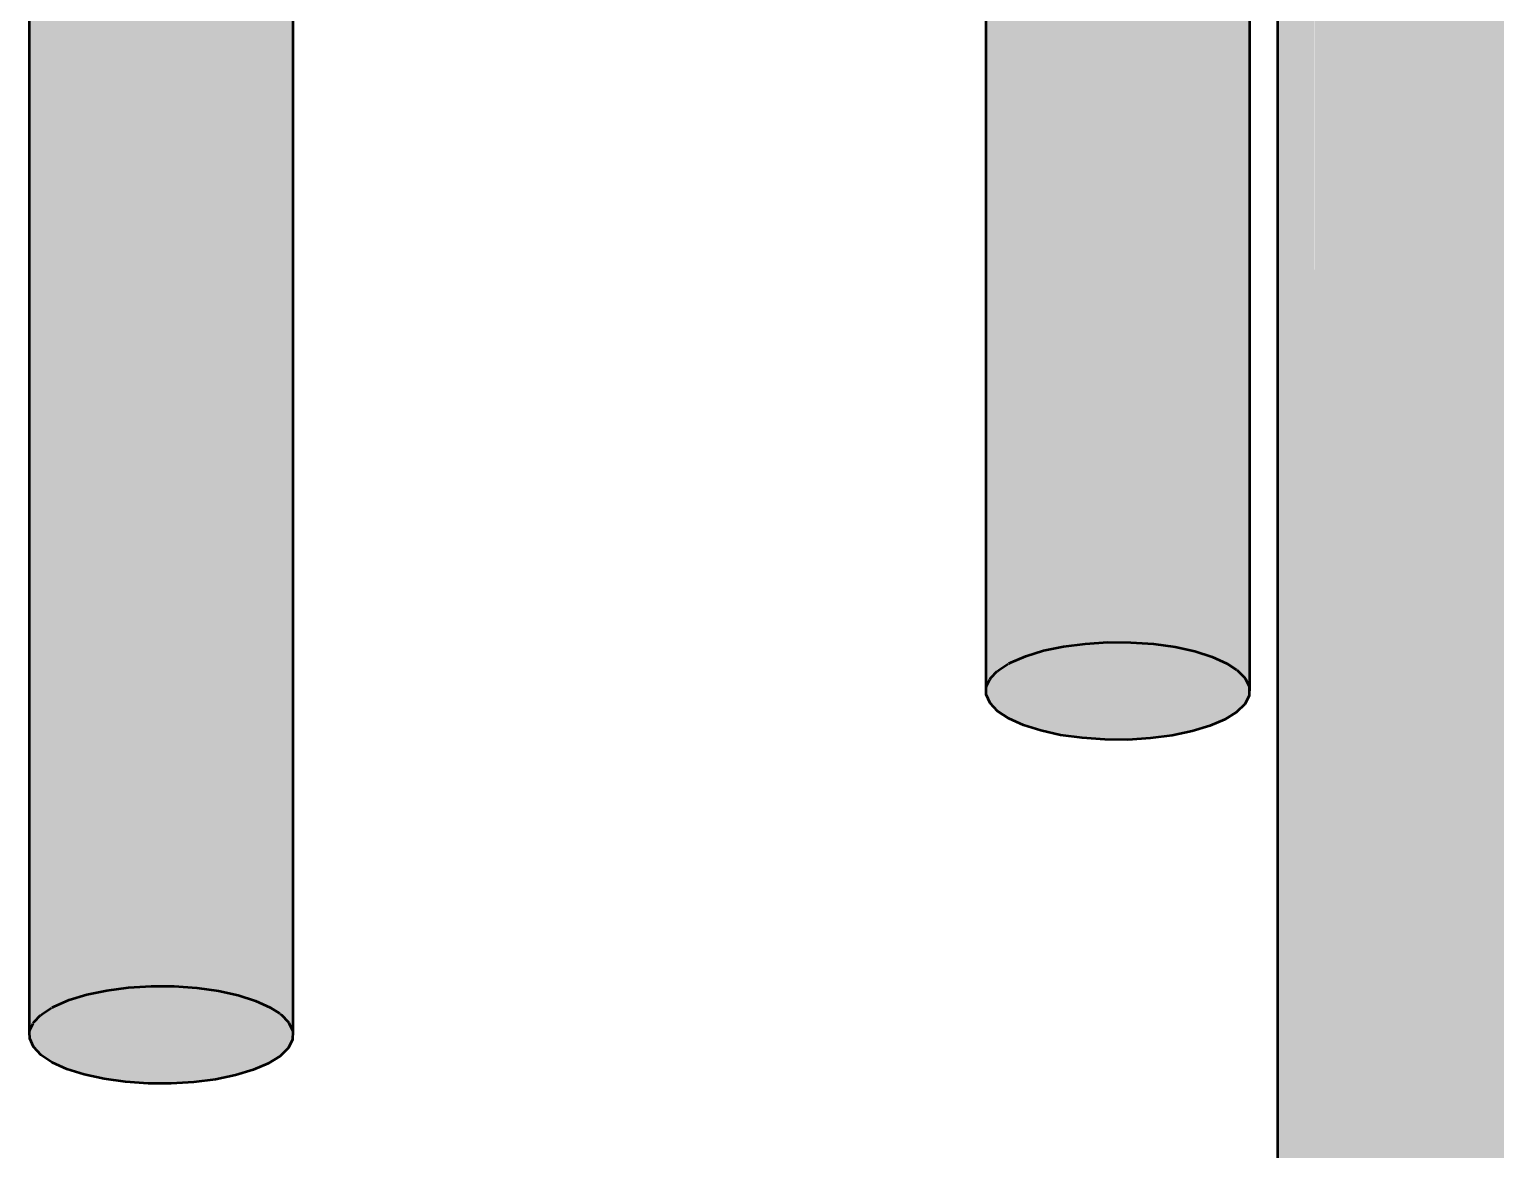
# Model space of a CAD drawing. Header units: metres. Extents: x -902 to -724, y 0 to 650.
# Drawn here: x -902.102 to -897.931, y 583.025 to 586.211 of the extents above; entities that cross this region are included whole.
import ezdxf

# ---------------------------------------------------------------- set-up
doc = ezdxf.new("R2010")
doc.units = ezdxf.units.M
doc.layers.add('D-BDGE-FNDN', color=7, linetype='Continuous', lineweight=50)
doc.layers.add('D-BDGE-FNDN-PILE-CONC', color=7, linetype='Continuous', lineweight=50)

# ---------------------------------------------------------------- blocks, each defined once
blk = doc.blocks.new('01_SFO_FRP_Pile_CastInPlace_CS - CAST-IN-PLACE PILE - 0750-V42-3D VIEW')
at = {"layer": 'D-BDGE-FNDN', "true_color": 0xc0c0c0, "transparency": 33554647}
h = blk.add_hatch(color=9, dxfattribs=at)
h.paths.add_polyline_path([(-898.4449, 578.4105), (-898.446, 587.9281), (-898.5504, 587.8911), (-898.5504, 578.4971), (-898.5399, 578.4732), (-898.5183, 578.4503), (-898.4863, 578.4292)])
h.paths.add_polyline_path([(-898.4449, 588.1093), (-898.4449, 588.2103), (-898.4863, 588.2291), (-898.5183, 588.2502), (-898.5399, 588.273), (-898.5504, 588.2969), (-898.5503, 588.1501), (-898.4453, 588.1094)])
blk.add_hatch(color=9, dxfattribs=at).paths.add_polyline_path([(-898.1483, 578.369), (-898.0838, 578.3729), (-898.0221, 578.3809), (-897.9651, 578.3928), (-897.9146, 578.4081), (-897.8719, 578.4265), (-897.8386, 578.4473), (-897.8155, 578.4699), (-897.8033, 578.4937), (-897.8026, 578.5179), (-897.8033, 588.2936), (-897.8155, 588.2698), (-897.8386, 588.2471), (-897.8719, 588.2263), (-897.9146, 588.208), (-897.9812, 588.1893), (-898.0221, 588.1808), (-898.0838, 588.1728), (-898.1483, 588.1689), (-898.2137, 588.1691), (-898.2779, 588.1736), (-898.3391, 588.1822), (-898.3953, 588.1946), (-898.4449, 588.2103), (-898.4443, 588.1091), (-898.2637, 588.0392), (-898.2637, 587.9927), (-898.4449, 587.9285), (-898.4449, 578.4105), (-898.3953, 578.3947), (-898.3391, 578.3824), (-898.2779, 578.3738), (-898.2137, 578.3693)])
at = {"layer": 'D-BDGE-FNDN-PILE-CONC'}
blk.add_line((-898.5515, 587.8908), (-898.5515, 578.5075), dxfattribs=at)

msp = doc.modelspace()

# ---------------------------------------------------------------- hatches: boundary and pattern name
at = {"layer": 'D-BDGE-FNDN-PILE-CONC', "lineweight": 5, "true_color": 0xc0c0c0, "transparency": 33554647}
h = msp.add_hatch(color=9, dxfattribs=at)
h.paths.add_polyline_path([(-898.9779, 584.1912), (-898.9134, 584.1951), (-898.8517, 584.2031), (-898.7947, 584.215), (-898.7441, 584.2303), (-898.7441, 587.8225), (-899.0224, 587.7239), (-899.38, 587.8623), (-899.38, 584.3192), (-899.3694, 584.2954), (-899.3478, 584.2725), (-899.3158, 584.2514), (-899.2744, 584.2327), (-899.2248, 584.2169), (-899.1686, 584.2045), (-899.1075, 584.196), (-899.0432, 584.1915)])
h.paths.add_polyline_path([(-898.9779, 587.9067), (-898.9126, 587.9108), (-898.851, 587.9188), (-898.7947, 587.9305), (-898.7441, 587.9458), (-898.7441, 587.9923), (-898.7947, 587.977), (-898.8517, 587.9651), (-898.9134, 587.9571), (-898.985, 587.9532), (-899.0432, 587.9535), (-899.1075, 587.958), (-899.1686, 587.9665), (-899.2248, 587.9789), (-899.2744, 587.9947), (-899.3196, 588.0159), (-899.3478, 588.0345), (-899.3694, 588.0574), (-899.38, 588.0813), (-899.3798, 588.0345), (-899.3691, 588.0106), (-899.3474, 587.9878), (-899.3153, 587.9667), (-899.2738, 587.948), (-899.2241, 587.9323), (-899.1679, 587.92), (-899.1067, 587.9115), (-899.0224, 587.9069), (-898.985, 587.9068)])
h = msp.add_hatch(color=9, dxfattribs=at)
h.paths.add_polyline_path([(-898.7441, 584.2303), (-898.7015, 584.2486), (-898.6681, 584.2695), (-898.645, 584.2921), (-898.6329, 584.3159), (-898.6321, 584.3401), (-898.6329, 587.8619), (-898.7441, 587.8225), (-898.7441, 585.0328)])
h.paths.add_polyline_path([(-898.7441, 587.9458), (-898.7011, 587.9645), (-898.6678, 587.9853), (-898.6449, 588.008), (-898.6329, 588.0315), (-898.6329, 588.0779), (-898.645, 588.0541), (-898.6681, 588.0315), (-898.7015, 588.0107), (-898.7441, 587.9923)])
h = msp.add_hatch(color=9, dxfattribs=at)
h.paths.add_polyline_path([(-901.6986, 583.2132), (-901.6341, 583.2171), (-901.5724, 583.2251), (-901.5154, 583.237), (-901.4648, 583.2523), (-901.4648, 586.8451), (-901.7432, 586.7465), (-902.1007, 586.8849), (-902.1007, 583.3413), (-902.0901, 583.3174), (-902.0685, 583.2945), (-902.0365, 583.2734), (-901.9951, 583.2547), (-901.9455, 583.2389), (-901.8893, 583.2266), (-901.8282, 583.218), (-901.764, 583.2135)])
h.paths.add_polyline_path([(-901.6986, 586.9293), (-901.6333, 586.9333), (-901.5717, 586.9414), (-901.5154, 586.9531), (-901.4648, 586.9684), (-901.4648, 587.0143), (-901.5154, 586.999), (-901.5724, 586.9872), (-901.6341, 586.9792), (-901.6986, 586.9752), (-901.764, 586.9755), (-901.8282, 586.98), (-901.8893, 586.9886), (-901.9455, 587.0009), (-901.9964, 587.0173), (-902.0365, 587.0355), (-902.0685, 587.0566), (-902.0901, 587.0794), (-902.1007, 587.1033), (-902.1006, 587.0571), (-902.0899, 587.0332), (-902.0681, 587.0104), (-902.036, 586.9893), (-901.9945, 586.9706), (-901.9449, 586.9549), (-901.8886, 586.9426), (-901.8274, 586.9341), (-901.7432, 586.9295)])
h = msp.add_hatch(color=9, dxfattribs=at)
h.paths.add_polyline_path([(-901.4648, 583.2523), (-901.4222, 583.2707), (-901.3888, 583.2915), (-901.3657, 583.3141), (-901.3536, 583.3379), (-901.3528, 583.3621), (-901.3536, 586.8845), (-901.4648, 586.8451), (-901.4648, 585.0328)])
h.paths.add_polyline_path([(-901.4648, 586.9684), (-901.4218, 586.987), (-901.3885, 587.0079), (-901.3656, 587.0305), (-901.3536, 587.0543), (-901.3536, 587.1), (-901.3657, 587.0762), (-901.3888, 587.0535), (-901.4222, 587.0327), (-901.4648, 587.0143)])

# ---------------------------------------------------------------- linework, layer by layer
at = {"layer": 'D-BDGE-FNDN-PILE-CONC'}
for p, q in [((-899.381, 587.8627), (-899.381, 584.3297)), ((-898.631, 584.3297), (-898.631, 587.8626)), ((-902.1018, 586.8853), (-902.1018, 583.3517)), ((-901.3518, 583.3517), (-901.3518, 586.8852))]:
    msp.add_line(p, q, dxfattribs=at)
at = {"layer": 'D-BDGE-FNDN-PILE-CONC', "color": 253, "true_color": 0xa1a1a1}
for p, q in [((-899.268, 584.4291), (-899.2174, 584.4444)), ((-899.2174, 584.4444), (-899.1604, 584.4562)), ((-899.1604, 584.4562), (-899.0987, 584.4642)), ((-899.0987, 584.4642), (-899.0342, 584.4682)), ((-899.0342, 584.4682), (-898.9688, 584.4679)), ((-898.9688, 584.4679), (-898.9046, 584.4634)), ((-898.9046, 584.4634), (-898.8434, 584.4548)), ((-898.8434, 584.4548), (-898.7872, 584.4425)), ((-898.7872, 584.4425), (-898.7377, 584.4267)), ((-899.3439, 584.3899), (-899.3178, 584.4068)), ((-899.3164, 584.4076), (-899.3106, 584.4107)), ((-899.3106, 584.4107), (-899.268, 584.4291)), ((-898.7377, 584.4267), (-898.6963, 584.4079)), ((-898.6963, 584.4079), (-898.6685, 584.3902)), ((-899.3792, 584.3435), (-899.3705, 584.3623)), ((-899.3703, 584.3627), (-899.367, 584.3672)), ((-899.367, 584.3672), (-899.3492, 584.3856)), ((-899.3485, 584.3862), (-899.3439, 584.3899)), ((-898.6676, 584.3895), (-898.6643, 584.3868)), ((-898.6643, 584.3868), (-898.6449, 584.367)), ((-898.6445, 584.3665), (-898.6427, 584.364)), ((-898.6427, 584.364), (-898.6325, 584.3421)), ((-899.3804, 584.3376), (-899.3792, 584.3435)), ((-898.6325, 584.3419), (-898.6321, 584.3401)), ((-901.9381, 583.4664), (-901.8811, 583.4783)), ((-901.8811, 583.4783), (-901.8194, 583.4863)), ((-901.8194, 583.4863), (-901.7549, 583.4902)), ((-901.7549, 583.4902), (-901.6895, 583.4899)), ((-901.6895, 583.4899), (-901.6253, 583.4854)), ((-901.6253, 583.4854), (-901.5642, 583.4769)), ((-901.5642, 583.4769), (-901.508, 583.4645)), ((-902.0371, 583.4296), (-902.0313, 583.4327)), ((-902.0313, 583.4327), (-901.9887, 583.4511)), ((-901.9887, 583.4511), (-901.9381, 583.4664)), ((-901.508, 583.4645), (-901.4584, 583.4487)), ((-901.4584, 583.4487), (-901.417, 583.43)), ((-902.0878, 583.3893), (-902.07, 583.4077)), ((-902.0692, 583.4083), (-902.0647, 583.4119)), ((-902.0647, 583.4119), (-902.0386, 583.4289)), ((-901.417, 583.43), (-901.3892, 583.4122)), ((-901.3883, 583.4115), (-901.385, 583.4089)), ((-901.385, 583.4089), (-901.3656, 583.3891)), ((-902.1011, 583.3596), (-902.0999, 583.3655)), ((-902.0999, 583.3655), (-902.0912, 583.3844)), ((-902.091, 583.3847), (-902.0878, 583.3893)), ((-901.3652, 583.3886), (-901.3634, 583.386)), ((-901.3634, 583.386), (-901.3533, 583.3641)), ((-901.3532, 583.3639), (-901.3528, 583.3621))]:
    msp.add_line(p, q, dxfattribs=at)
at = {"layer": 'D-BDGE-FNDN-PILE-CONC'}
for points in [[(-898.7441, 584.2303, 0), (-898.7947, 584.215, 0), (-898.8517, 584.2031, 0), (-898.9134, 584.1951, 0), (-898.9779, 584.1912, 0), (-899.0432, 584.1915, 0), (-899.1075, 584.196, 0), (-899.1686, 584.2045, 0), (-899.2248, 584.2169, 0), (-899.2744, 584.2327, 0), (-899.3158, 584.2514, 0), (-899.3478, 584.2725, 0), (-899.3694, 584.2954, 0), (-899.38, 584.3192, 0), (-899.3804, 584.3376, 0)], [(-898.6321, 584.3401, 0), (-898.6329, 584.3159, 0), (-898.645, 584.2921, 0), (-898.6681, 584.2695, 0), (-898.7015, 584.2486, 0), (-898.7441, 584.2303, 0)], [(-901.4648, 583.2523, 0), (-901.5154, 583.237, 0), (-901.5724, 583.2251, 0), (-901.6341, 583.2171, 0), (-901.6986, 583.2132, 0), (-901.764, 583.2135, 0), (-901.8282, 583.218, 0), (-901.8893, 583.2266, 0), (-901.9455, 583.2389, 0), (-901.9951, 583.2547, 0), (-902.0365, 583.2734, 0), (-902.0685, 583.2945, 0), (-902.0901, 583.3174, 0), (-902.1007, 583.3413, 0), (-902.1011, 583.3596, 0)], [(-901.3528, 583.3621, 0), (-901.3536, 583.3379, 0), (-901.3657, 583.3141, 0), (-901.3888, 583.2915, 0), (-901.4222, 583.2707, 0), (-901.4648, 583.2523, 0)]]:
    msp.add_polyline3d(points, dxfattribs=at)

# ---------------------------------------------------------------- block references
at = {"layer": 'D-BDGE-FNDN', "color": 253, "true_color": 0xa1a1a1}
msp.add_blockref('01_SFO_FRP_Pile_CastInPlace_CS - CAST-IN-PLACE PILE - 0750-V42-3D VIEW', (0, 0), dxfattribs=at)

doc.saveas('drawing.dxf')
